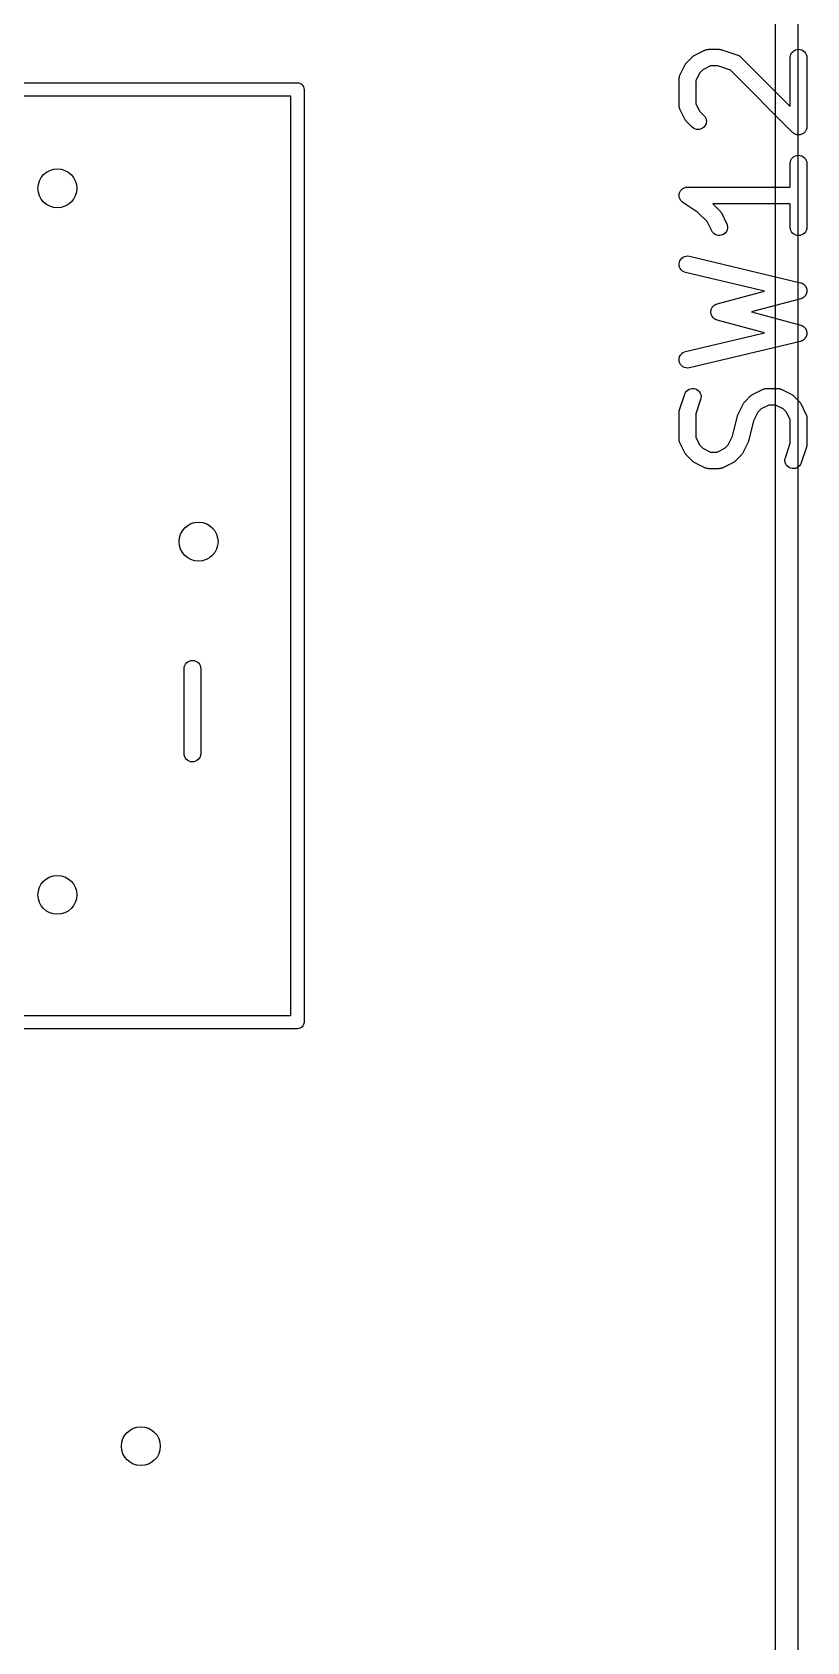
# Model space of a CAD drawing. Extents: x 17 to 176, y -177 to -9.
# Drawn here: x 168.69 to 175.66, y -133.84 to -119.37 of the extents above; entities that cross this region are included whole.
import ezdxf

# ---------------------------------------------------------------- set-up
doc = ezdxf.new("R2010")
doc.units = 0
doc.layers.add('BLACK', color=7, linetype='CONTINUOUS')

msp = doc.modelspace()

# ---------------------------------------------------------------- linework, layer by layer
at = {"layer": 'BLACK', "linetype": 'CONTINUOUS'}
for p, q in [((175.382, -176.017), (175.382, -52.2426)), ((175.582, -52.2359), (175.582, -176.027)), ((174.583, -119.643), (174.631, -119.595)), ((174.631, -119.594), (174.635, -119.592)), ((174.631, -119.595), (174.631, -119.594)), ((174.635, -119.592), (174.638, -119.589)), ((174.638, -119.589), (174.64, -119.587)), ((174.64, -119.587), (174.643, -119.585)), ((174.643, -119.585), (174.647, -119.583)), ((174.647, -119.583), (174.65, -119.581)), ((174.65, -119.581), (174.745, -119.533)), ((174.745, -119.533), (174.746, -119.533)), ((174.746, -119.533), (174.748, -119.532)), ((174.748, -119.532), (174.75, -119.531)), ((174.75, -119.531), (174.755, -119.53)), ((174.755, -119.53), (174.76, -119.528)), ((174.76, -119.528), (174.762, -119.528)), ((174.762, -119.528), (174.764, -119.527)), ((174.764, -119.527), (174.769, -119.526)), ((174.769, -119.526), (174.774, -119.526)), ((174.774, -119.526), (174.777, -119.526)), ((174.777, -119.526), (174.779, -119.525)), ((174.779, -119.525), (174.874, -119.525)), ((174.874, -119.525), (174.875, -119.525)), ((174.875, -119.525), (174.879, -119.526)), ((174.879, -119.526), (174.884, -119.526)), ((174.884, -119.526), (174.887, -119.527)), ((174.887, -119.527), (174.89, -119.527)), ((174.89, -119.527), (174.894, -119.528)), ((174.894, -119.528), (174.898, -119.529)), ((174.898, -119.529), (175.041, -119.577)), ((175.041, -119.577), (175.042, -119.577)), ((175.042, -119.577), (175.044, -119.578)), ((175.044, -119.578), (175.046, -119.579)), ((175.046, -119.579), (175.05, -119.581)), ((175.05, -119.581), (175.055, -119.583)), ((175.055, -119.583), (175.057, -119.585)), ((175.057, -119.585), (175.059, -119.586)), ((175.059, -119.586), (175.063, -119.589)), ((175.063, -119.589), (175.067, -119.592)), ((175.067, -119.592), (175.068, -119.594)), ((175.068, -119.594), (175.07, -119.595)), ((175.07, -119.595), (175.513, -120.038)), ((175.513, -119.599), (175.515, -119.585)), ((175.513, -119.6), (175.513, -119.599)), ((175.513, -120.038), (175.513, -119.6)), ((175.515, -119.585), (175.519, -119.571)), ((175.519, -119.571), (175.526, -119.558)), ((175.526, -119.558), (175.536, -119.547)), ((175.536, -119.547), (175.547, -119.538)), ((175.547, -119.538), (175.56, -119.531)), ((175.56, -119.531), (175.574, -119.527)), ((175.574, -119.527), (175.589, -119.525)), ((175.589, -119.525), (175.603, -119.527)), ((175.603, -119.527), (175.617, -119.531)), ((175.617, -119.531), (175.63, -119.538)), ((175.63, -119.538), (175.642, -119.548)), ((175.642, -119.548), (175.651, -119.559)), ((175.651, -119.559), (175.658, -119.572)), ((175.658, -119.572), (175.662, -119.586)), ((175.662, -119.586), (175.663, -119.6)), ((175.663, -119.6), (175.663, -120.22)), ((174.514, -119.78), (174.515, -119.775)), ((174.514, -119.786), (174.514, -119.78)), ((174.514, -119.788), (174.514, -119.786)), ((174.515, -119.775), (174.516, -119.773)), ((174.516, -119.771), (174.518, -119.766)), ((174.516, -119.773), (174.516, -119.771)), ((174.518, -119.766), (174.519, -119.761)), ((174.519, -119.761), (174.521, -119.759)), ((174.521, -119.757), (174.569, -119.662)), ((174.521, -119.759), (174.521, -119.757)), ((174.569, -119.661), (174.572, -119.658)), ((174.569, -119.662), (174.569, -119.661)), ((174.572, -119.658), (174.574, -119.654)), ((174.574, -119.654), (174.576, -119.652)), ((174.576, -119.652), (174.577, -119.649)), ((174.577, -119.649), (174.58, -119.646)), ((174.58, -119.646), (174.583, -119.643)), ((174.698, -119.74), (174.663, -119.809)), ((174.728, -119.71), (174.698, -119.74)), ((174.797, -119.675), (174.728, -119.71)), ((174.862, -119.675), (174.797, -119.675)), ((174.976, -119.714), (174.862, -119.675)), ((175.535, -120.273), (174.976, -119.714)), ((162.955, -119.826), (171.077, -119.826)), ((171.077, -119.826), (171.08, -119.826)), ((171.08, -119.826), (171.083, -119.826)), ((171.083, -119.826), (171.083, -119.826)), ((171.083, -119.826), (171.092, -119.827)), ((171.092, -119.827), (171.103, -119.83)), ((171.103, -119.83), (171.113, -119.836)), ((171.113, -119.836), (171.123, -119.843)), ((171.123, -119.843), (171.13, -119.853)), ((171.13, -119.853), (171.136, -119.863)), ((171.136, -119.863), (171.139, -119.874)), ((171.139, -119.874), (171.14, -119.886)), ((171.14, -119.886), (171.14, -119.889)), ((171.14, -119.889), (171.14, -128.265)), ((174.513, -119.79), (174.514, -119.788)), ((174.513, -119.791), (174.513, -119.79)), ((174.513, -120.029), (174.513, -119.791)), ((174.663, -119.809), (174.663, -120.011)), ((171.02, -119.946), (163.012, -119.946)), ((171.02, -128.208), (171.02, -119.946)), ((174.514, -120.031), (174.513, -120.029)), ((174.514, -120.033), (174.514, -120.031)), ((174.514, -120.039), (174.514, -120.033)), ((174.515, -120.044), (174.514, -120.039)), ((174.515, -120.046), (174.515, -120.044)), ((174.516, -120.048), (174.515, -120.046)), ((174.518, -120.053), (174.516, -120.048)), ((174.519, -120.058), (174.518, -120.053)), ((174.52, -120.06), (174.519, -120.058)), ((174.521, -120.062), (174.52, -120.06)), ((174.521, -120.063), (174.521, -120.062)), ((174.569, -120.158), (174.521, -120.063)), ((174.663, -120.011), (174.698, -120.08)), ((174.571, -120.161), (174.569, -120.158)), ((174.573, -120.165), (174.571, -120.161)), ((174.575, -120.168), (174.573, -120.165)), ((174.577, -120.17), (174.575, -120.168)), ((174.58, -120.173), (174.577, -120.17)), ((174.582, -120.177), (174.58, -120.173)), ((174.583, -120.177), (174.582, -120.177)), ((174.631, -120.225), (174.583, -120.177)), ((174.698, -120.08), (174.737, -120.119)), ((174.746, -120.214), (174.736, -120.225)), ((174.737, -120.119), (174.737, -120.12)), ((174.737, -120.12), (174.747, -120.131)), ((174.753, -120.201), (174.746, -120.214)), ((174.747, -120.131), (174.753, -120.144)), ((174.753, -120.144), (174.757, -120.158)), ((174.757, -120.187), (174.753, -120.201)), ((174.757, -120.158), (174.759, -120.173)), ((174.759, -120.173), (174.757, -120.187)), ((175.663, -120.22), (175.663, -120.22)), ((175.663, -120.22), (175.663, -120.22)), ((175.663, -120.22), (175.663, -120.22)), ((175.663, -120.22), (175.663, -120.221)), ((175.663, -120.221), (175.663, -120.228)), ((174.642, -120.234), (174.631, -120.225)), ((174.655, -120.241), (174.642, -120.234)), ((174.669, -120.245), (174.655, -120.241)), ((174.683, -120.247), (174.669, -120.245)), ((174.698, -120.246), (174.683, -120.247)), ((174.712, -120.241), (174.698, -120.246)), ((174.725, -120.235), (174.712, -120.241)), ((174.736, -120.225), (174.725, -120.235)), ((175.541, -120.277), (175.535, -120.273)), ((175.546, -120.282), (175.541, -120.277)), ((175.547, -120.282), (175.546, -120.282)), ((175.553, -120.285), (175.547, -120.282)), ((175.547, -120.282), (175.547, -120.282)), ((175.559, -120.289), (175.553, -120.285)), ((175.56, -120.289), (175.559, -120.289)), ((175.559, -120.289), (175.559, -120.289)), ((175.566, -120.291), (175.56, -120.289)), ((175.573, -120.293), (175.566, -120.291)), ((175.574, -120.293), (175.573, -120.293)), ((175.573, -120.293), (175.573, -120.293)), ((175.581, -120.294), (175.574, -120.293)), ((175.588, -120.295), (175.581, -120.294)), ((175.595, -120.294), (175.588, -120.295)), ((175.588, -120.295), (175.588, -120.295)), ((175.588, -120.295), (175.588, -120.295)), ((175.602, -120.293), (175.595, -120.294)), ((175.603, -120.293), (175.602, -120.293)), ((175.61, -120.291), (175.603, -120.293)), ((175.603, -120.293), (175.603, -120.293)), ((175.616, -120.289), (175.61, -120.291)), ((175.617, -120.289), (175.616, -120.289)), ((175.623, -120.286), (175.617, -120.289)), ((175.617, -120.289), (175.617, -120.289)), ((175.629, -120.282), (175.623, -120.286)), ((175.63, -120.282), (175.629, -120.282)), ((175.635, -120.278), (175.63, -120.282)), ((175.63, -120.282), (175.63, -120.282)), ((175.641, -120.273), (175.635, -120.278)), ((175.646, -120.268), (175.641, -120.273)), ((175.641, -120.273), (175.641, -120.273)), ((175.641, -120.273), (175.641, -120.273)), ((175.65, -120.262), (175.646, -120.268)), ((175.654, -120.255), (175.65, -120.262)), ((175.65, -120.262), (175.65, -120.262)), ((175.65, -120.262), (175.65, -120.262)), ((175.657, -120.249), (175.654, -120.255)), ((175.66, -120.242), (175.657, -120.249)), ((175.657, -120.249), (175.657, -120.249)), ((175.657, -120.249), (175.657, -120.249)), ((175.662, -120.235), (175.66, -120.242)), ((175.663, -120.228), (175.662, -120.235)), ((175.662, -120.235), (175.662, -120.235)), ((175.662, -120.235), (175.662, -120.235)), ((175.519, -120.523), (175.526, -120.51)), ((175.526, -120.51), (175.536, -120.499)), ((175.536, -120.499), (175.547, -120.49)), ((175.547, -120.49), (175.56, -120.483)), ((175.56, -120.483), (175.574, -120.479)), ((175.574, -120.479), (175.589, -120.478)), ((175.589, -120.478), (175.603, -120.479)), ((175.603, -120.479), (175.617, -120.484)), ((175.617, -120.484), (175.63, -120.491)), ((175.63, -120.491), (175.642, -120.5)), ((175.642, -120.5), (175.651, -120.511)), ((175.513, -120.552), (175.515, -120.537)), ((175.513, -120.553), (175.513, -120.552)), ((175.513, -120.764), (175.513, -120.553)), ((175.515, -120.537), (175.519, -120.523)), ((175.651, -120.511), (175.658, -120.524)), ((175.658, -120.524), (175.662, -120.538)), ((175.662, -120.538), (175.663, -120.553)), ((175.663, -120.553), (175.663, -121.124)), ((174.523, -120.803), (174.526, -120.797)), ((174.526, -120.797), (174.531, -120.791)), ((174.526, -120.797), (174.526, -120.797)), ((174.526, -120.797), (174.526, -120.797)), ((174.531, -120.791), (174.536, -120.785)), ((174.536, -120.785), (174.541, -120.781)), ((174.536, -120.785), (174.536, -120.785)), ((174.536, -120.785), (174.536, -120.785)), ((174.541, -120.781), (174.547, -120.776)), ((174.547, -120.776), (174.554, -120.773)), ((174.547, -120.776), (174.547, -120.776)), ((174.547, -120.776), (174.547, -120.776)), ((174.554, -120.773), (174.56, -120.769)), ((174.56, -120.769), (174.567, -120.767)), ((174.56, -120.769), (174.56, -120.769)), ((174.56, -120.769), (174.56, -120.769)), ((174.567, -120.767), (174.574, -120.765)), ((174.574, -120.765), (174.581, -120.764)), ((174.574, -120.765), (174.574, -120.765)), ((174.574, -120.765), (174.574, -120.765)), ((174.581, -120.764), (174.588, -120.764)), ((174.588, -120.764), (175.513, -120.764)), ((174.513, -120.838), (174.514, -120.831)), ((174.514, -120.846), (174.513, -120.838)), ((174.513, -120.838), (174.513, -120.838)), ((174.513, -120.838), (174.513, -120.838)), ((174.514, -120.831), (174.515, -120.823)), ((174.515, -120.853), (174.514, -120.846)), ((174.515, -120.823), (174.517, -120.816)), ((174.515, -120.823), (174.515, -120.823)), ((174.515, -120.823), (174.515, -120.823)), ((174.517, -120.859), (174.515, -120.853)), ((174.515, -120.853), (174.515, -120.853)), ((174.515, -120.853), (174.515, -120.853)), ((174.517, -120.816), (174.519, -120.81)), ((174.519, -120.867), (174.517, -120.859)), ((174.519, -120.809), (174.523, -120.803)), ((174.519, -120.81), (174.519, -120.809)), ((174.519, -120.809), (174.519, -120.809)), ((174.522, -120.873), (174.519, -120.867)), ((174.519, -120.867), (174.519, -120.867)), ((174.519, -120.867), (174.519, -120.867)), ((174.526, -120.88), (174.522, -120.873)), ((174.53, -120.885), (174.526, -120.88)), ((174.526, -120.88), (174.526, -120.88)), ((174.526, -120.88), (174.526, -120.88)), ((174.535, -120.891), (174.53, -120.885)), ((174.54, -120.896), (174.535, -120.891)), ((174.535, -120.891), (174.535, -120.891)), ((174.535, -120.891), (174.535, -120.891)), ((174.546, -120.9), (174.54, -120.896)), ((174.547, -120.901), (174.546, -120.9)), ((174.546, -120.9), (174.546, -120.9)), ((174.546, -120.9), (174.546, -120.9)), ((174.546, -120.9), (174.546, -120.9)), ((174.683, -120.992), (174.547, -120.901)), ((175.513, -120.914), (174.817, -120.914)), ((174.817, -120.914), (174.88, -120.976)), ((175.513, -121.124), (175.513, -120.914)), ((174.765, -121.073), (174.683, -120.992)), ((174.807, -121.158), (174.765, -121.073)), ((174.88, -120.976), (174.88, -120.977)), ((174.88, -120.977), (174.883, -120.98)), ((174.883, -120.98), (174.886, -120.983)), ((174.886, -120.983), (174.887, -120.986)), ((174.887, -120.986), (174.889, -120.988)), ((174.889, -120.988), (174.891, -120.992)), ((174.891, -120.992), (174.894, -120.996)), ((174.894, -120.996), (174.941, -121.091)), ((174.815, -121.17), (174.807, -121.158)), ((174.825, -121.181), (174.815, -121.17)), ((174.837, -121.189), (174.825, -121.181)), ((174.85, -121.195), (174.837, -121.189)), ((174.864, -121.199), (174.85, -121.195)), ((174.879, -121.199), (174.864, -121.199)), ((174.893, -121.197), (174.879, -121.199)), ((174.907, -121.192), (174.893, -121.197)), ((174.92, -121.184), (174.907, -121.192)), ((174.93, -121.174), (174.92, -121.184)), ((174.939, -121.162), (174.93, -121.174)), ((174.945, -121.149), (174.939, -121.162)), ((174.941, -121.091), (174.942, -121.092)), ((174.942, -121.092), (174.947, -121.105)), ((174.948, -121.135), (174.945, -121.149)), ((174.947, -121.105), (174.949, -121.12)), ((174.949, -121.12), (174.948, -121.135)), ((175.515, -121.139), (175.513, -121.124)), ((175.519, -121.153), (175.515, -121.139)), ((175.526, -121.166), (175.519, -121.153)), ((175.535, -121.177), (175.526, -121.166)), ((175.546, -121.186), (175.535, -121.177)), ((175.559, -121.193), (175.546, -121.186)), ((175.573, -121.198), (175.559, -121.193)), ((175.588, -121.199), (175.573, -121.198)), ((175.602, -121.198), (175.588, -121.199)), ((175.616, -121.194), (175.602, -121.198)), ((175.629, -121.187), (175.616, -121.194)), ((175.641, -121.178), (175.629, -121.187)), ((175.65, -121.167), (175.641, -121.178)), ((175.657, -121.154), (175.65, -121.167)), ((175.662, -121.14), (175.657, -121.154)), ((175.663, -121.125), (175.662, -121.14)), ((175.663, -121.124), (175.663, -121.125)), ((174.513, -121.454), (174.516, -121.44)), ((174.514, -121.469), (174.513, -121.454)), ((174.518, -121.483), (174.514, -121.469)), ((174.516, -121.44), (174.52, -121.426)), ((174.524, -121.496), (174.518, -121.483)), ((174.52, -121.426), (174.528, -121.413)), ((174.533, -121.508), (174.524, -121.496)), ((174.528, -121.413), (174.538, -121.402)), ((174.544, -121.518), (174.533, -121.508)), ((174.538, -121.402), (174.549, -121.394)), ((174.556, -121.525), (174.544, -121.518)), ((174.549, -121.394), (174.562, -121.387)), ((174.562, -121.387), (174.577, -121.384)), ((174.577, -121.384), (174.591, -121.383)), ((174.591, -121.383), (174.606, -121.385)), ((174.606, -121.385), (175.606, -121.623)), ((174.57, -121.53), (174.556, -121.525)), ((174.571, -121.531), (174.57, -121.53)), ((175.282, -121.7), (174.571, -121.531)), ((175.606, -121.623), (175.607, -121.623)), ((175.607, -121.623), (175.61, -121.624)), ((175.61, -121.624), (175.613, -121.625)), ((175.613, -121.625), (175.617, -121.627)), ((175.617, -121.627), (175.621, -121.628)), ((175.621, -121.628), (175.623, -121.63)), ((175.623, -121.63), (175.627, -121.631)), ((175.627, -121.631), (175.63, -121.633)), ((175.63, -121.633), (175.633, -121.635)), ((175.633, -121.635), (175.636, -121.638)), ((175.636, -121.638), (175.638, -121.64)), ((175.638, -121.64), (175.641, -121.643)), ((175.641, -121.643), (175.644, -121.645)), ((175.644, -121.645), (175.646, -121.648)), ((175.646, -121.648), (175.648, -121.651)), ((175.648, -121.651), (175.65, -121.654)), ((175.65, -121.654), (175.653, -121.657)), ((175.653, -121.657), (175.654, -121.66)), ((175.654, -121.66), (175.656, -121.663)), ((175.656, -121.663), (175.657, -121.667)), ((175.657, -121.667), (175.659, -121.67)), ((174.855, -121.814), (175.282, -121.7)), ((175.608, -121.768), (175.165, -121.886)), ((175.611, -121.767), (175.608, -121.768)), ((175.614, -121.766), (175.611, -121.767)), ((175.618, -121.764), (175.614, -121.766)), ((175.621, -121.763), (175.618, -121.764)), ((175.624, -121.761), (175.621, -121.763)), ((175.627, -121.76), (175.624, -121.761)), ((175.631, -121.757), (175.627, -121.76)), ((175.634, -121.755), (175.631, -121.757)), ((175.636, -121.753), (175.634, -121.755)), ((175.639, -121.751), (175.636, -121.753)), ((175.642, -121.748), (175.639, -121.751)), ((175.645, -121.745), (175.642, -121.748)), ((175.647, -121.743), (175.645, -121.745)), ((175.649, -121.74), (175.647, -121.743)), ((175.651, -121.737), (175.649, -121.74)), ((175.653, -121.734), (175.651, -121.737)), ((175.655, -121.73), (175.653, -121.734)), ((175.656, -121.727), (175.655, -121.73)), ((175.658, -121.724), (175.656, -121.727)), ((175.659, -121.72), (175.658, -121.724)), ((175.659, -121.67), (175.66, -121.674)), ((175.66, -121.717), (175.659, -121.72)), ((175.66, -121.674), (175.661, -121.677)), ((175.661, -121.714), (175.66, -121.717)), ((175.661, -121.677), (175.662, -121.681)), ((175.662, -121.71), (175.661, -121.714)), ((175.662, -121.681), (175.663, -121.684)), ((175.663, -121.706), (175.662, -121.71)), ((175.663, -121.684), (175.663, -121.688)), ((175.663, -121.688), (175.663, -121.691)), ((175.663, -121.691), (175.663, -121.695)), ((175.663, -121.695), (175.663, -121.699)), ((175.663, -121.699), (175.663, -121.703)), ((175.663, -121.703), (175.663, -121.706)), ((174.799, -121.881), (174.8, -121.878)), ((174.799, -121.886), (174.799, -121.881)), ((174.799, -121.891), (174.799, -121.886)), ((174.8, -121.893), (174.799, -121.891)), ((174.8, -121.876), (174.801, -121.871)), ((174.8, -121.878), (174.8, -121.876)), ((174.8, -121.895), (174.8, -121.893)), ((174.801, -121.9), (174.8, -121.895)), ((174.801, -121.871), (174.802, -121.866)), ((174.801, -121.905), (174.801, -121.9)), ((174.802, -121.907), (174.801, -121.905)), ((174.802, -121.866), (174.803, -121.864)), ((174.803, -121.91), (174.802, -121.907)), ((174.803, -121.862), (174.805, -121.857)), ((174.803, -121.864), (174.803, -121.862)), ((174.805, -121.914), (174.803, -121.91)), ((174.805, -121.857), (174.807, -121.853)), ((174.807, -121.919), (174.805, -121.914)), ((174.807, -121.853), (174.808, -121.851)), ((174.808, -121.921), (174.807, -121.919)), ((174.808, -121.851), (174.809, -121.848)), ((174.809, -121.923), (174.808, -121.921)), ((174.809, -121.848), (174.812, -121.844)), ((174.812, -121.927), (174.809, -121.923)), ((174.812, -121.844), (174.815, -121.84)), ((174.814, -121.931), (174.812, -121.927)), ((174.816, -121.933), (174.814, -121.931)), ((174.815, -121.84), (174.816, -121.839)), ((174.816, -121.839), (174.818, -121.837)), ((174.817, -121.935), (174.816, -121.933)), ((174.821, -121.938), (174.817, -121.935)), ((174.818, -121.837), (174.821, -121.833)), ((174.821, -121.833), (174.825, -121.83)), ((174.824, -121.942), (174.821, -121.938)), ((174.826, -121.943), (174.824, -121.942)), ((174.825, -121.83), (174.827, -121.828)), ((174.828, -121.945), (174.826, -121.943)), ((174.827, -121.828), (174.829, -121.827)), ((174.832, -121.948), (174.828, -121.945)), ((174.829, -121.827), (174.833, -121.824)), ((174.836, -121.951), (174.832, -121.948)), ((174.833, -121.824), (174.837, -121.821)), ((174.838, -121.952), (174.836, -121.951)), ((174.837, -121.821), (174.839, -121.82)), ((174.84, -121.953), (174.838, -121.952)), ((174.839, -121.82), (174.841, -121.819)), ((174.845, -121.955), (174.84, -121.953)), ((174.841, -121.819), (174.846, -121.817)), ((174.849, -121.957), (174.845, -121.955)), ((174.846, -121.817), (174.85, -121.815)), ((174.851, -121.957), (174.849, -121.957)), ((174.85, -121.815), (174.852, -121.815)), ((174.854, -121.958), (174.851, -121.957)), ((174.852, -121.815), (174.855, -121.814)), ((175.165, -121.886), (175.608, -122.004)), ((174.571, -122.242), (175.282, -122.073)), ((174.855, -121.959), (174.854, -121.958)), ((175.282, -122.073), (174.855, -121.959)), ((175.608, -122.004), (175.609, -122.004)), ((175.609, -122.004), (175.612, -122.006)), ((175.612, -122.006), (175.615, -122.007)), ((175.615, -122.007), (175.619, -122.008)), ((175.619, -122.008), (175.622, -122.01)), ((175.622, -122.01), (175.625, -122.012)), ((175.625, -122.012), (175.628, -122.013)), ((175.628, -122.013), (175.631, -122.016)), ((175.631, -122.016), (175.635, -122.018)), ((175.635, -122.018), (175.637, -122.02)), ((175.637, -122.02), (175.64, -122.022)), ((175.64, -122.022), (175.642, -122.025)), ((175.642, -122.025), (175.645, -122.028)), ((175.645, -122.028), (175.647, -122.031)), ((175.647, -122.031), (175.65, -122.033)), ((175.65, -122.033), (175.651, -122.037)), ((175.651, -122.037), (175.654, -122.04)), ((175.654, -122.04), (175.655, -122.043)), ((175.655, -122.043), (175.657, -122.046)), ((175.657, -122.046), (175.658, -122.05)), ((175.658, -122.05), (175.66, -122.053)), ((175.661, -122.096), (175.659, -122.1)), ((175.659, -122.1), (175.659, -122.103)), ((175.66, -122.053), (175.66, -122.057)), ((175.66, -122.057), (175.661, -122.06)), ((175.661, -122.06), (175.662, -122.064)), ((175.662, -122.089), (175.661, -122.093)), ((175.661, -122.093), (175.661, -122.096)), ((175.662, -122.064), (175.663, -122.067)), ((175.663, -122.085), (175.662, -122.089)), ((175.663, -122.067), (175.663, -122.071)), ((175.663, -122.071), (175.663, -122.074)), ((175.663, -122.074), (175.663, -122.078)), ((175.663, -122.078), (175.663, -122.082)), ((175.663, -122.082), (175.663, -122.085)), ((174.557, -122.247), (174.571, -122.242)), ((175.606, -122.15), (174.606, -122.388)), ((175.609, -122.149), (175.606, -122.15)), ((175.612, -122.148), (175.609, -122.149)), ((175.616, -122.146), (175.612, -122.148)), ((175.62, -122.145), (175.616, -122.146)), ((175.623, -122.143), (175.62, -122.145)), ((175.626, -122.142), (175.623, -122.143)), ((175.629, -122.139), (175.626, -122.142)), ((175.632, -122.138), (175.629, -122.139)), ((175.635, -122.135), (175.632, -122.138)), ((175.638, -122.133), (175.635, -122.135)), ((175.64, -122.13), (175.638, -122.133)), ((175.643, -122.128), (175.64, -122.13)), ((175.645, -122.125), (175.643, -122.128)), ((175.648, -122.123), (175.645, -122.125)), ((175.65, -122.119), (175.648, -122.123)), ((175.652, -122.116), (175.65, -122.119)), ((175.654, -122.113), (175.652, -122.116)), ((175.655, -122.11), (175.654, -122.113)), ((175.657, -122.107), (175.655, -122.11)), ((175.659, -122.103), (175.657, -122.107)), ((174.513, -122.317), (174.514, -122.303)), ((174.515, -122.332), (174.513, -122.317)), ((174.514, -122.303), (174.518, -122.288)), ((174.52, -122.345), (174.515, -122.332)), ((174.518, -122.288), (174.525, -122.275)), ((174.527, -122.358), (174.52, -122.345)), ((174.525, -122.275), (174.534, -122.264)), ((174.537, -122.369), (174.527, -122.358)), ((174.534, -122.264), (174.545, -122.254)), ((174.548, -122.378), (174.537, -122.369)), ((174.545, -122.254), (174.557, -122.247)), ((174.561, -122.385), (174.548, -122.378)), ((174.576, -122.389), (174.561, -122.385)), ((174.59, -122.39), (174.576, -122.389)), ((174.605, -122.388), (174.59, -122.39)), ((174.606, -122.388), (174.605, -122.388)), ((174.517, -122.767), (174.565, -122.624)), ((174.565, -122.623), (174.571, -122.61)), ((174.565, -122.624), (174.565, -122.623)), ((174.571, -122.61), (174.58, -122.598)), ((174.58, -122.598), (174.591, -122.588)), ((174.591, -122.588), (174.603, -122.581)), ((174.603, -122.581), (174.617, -122.576)), ((174.617, -122.576), (174.631, -122.573)), ((174.631, -122.573), (174.646, -122.574)), ((174.646, -122.574), (174.66, -122.577)), ((174.66, -122.577), (174.674, -122.583)), ((174.707, -122.672), (174.663, -122.803)), ((174.674, -122.583), (174.685, -122.592)), ((174.685, -122.592), (174.695, -122.602)), ((174.695, -122.602), (174.703, -122.615)), ((174.703, -122.615), (174.708, -122.628)), ((174.71, -122.658), (174.707, -122.672)), ((174.708, -122.628), (174.711, -122.643)), ((174.711, -122.643), (174.71, -122.658)), ((175.107, -122.69), (175.154, -122.643)), ((175.154, -122.643), (175.155, -122.642)), ((175.155, -122.642), (175.158, -122.639)), ((175.158, -122.639), (175.161, -122.636)), ((175.161, -122.636), (175.164, -122.635)), ((175.164, -122.635), (175.167, -122.633)), ((175.167, -122.633), (175.17, -122.631)), ((175.17, -122.631), (175.174, -122.629)), ((175.174, -122.629), (175.269, -122.581)), ((175.269, -122.581), (175.27, -122.581)), ((175.27, -122.581), (175.272, -122.58)), ((175.272, -122.58), (175.274, -122.579)), ((175.274, -122.579), (175.279, -122.577)), ((175.279, -122.577), (175.284, -122.576)), ((175.284, -122.576), (175.286, -122.575)), ((175.286, -122.575), (175.288, -122.575)), ((175.288, -122.575), (175.293, -122.574)), ((175.293, -122.574), (175.298, -122.573)), ((175.298, -122.573), (175.3, -122.573)), ((175.3, -122.573), (175.303, -122.573)), ((175.303, -122.573), (175.398, -122.573)), ((175.398, -122.573), (175.399, -122.573)), ((175.399, -122.573), (175.401, -122.573)), ((175.401, -122.573), (175.403, -122.573)), ((175.403, -122.573), (175.408, -122.574)), ((175.408, -122.574), (175.413, -122.575)), ((175.413, -122.575), (175.416, -122.575)), ((175.416, -122.575), (175.418, -122.576)), ((175.418, -122.576), (175.423, -122.578)), ((175.423, -122.578), (175.427, -122.579)), ((175.427, -122.579), (175.429, -122.58)), ((175.429, -122.58), (175.431, -122.581)), ((175.431, -122.581), (175.527, -122.629)), ((175.527, -122.629), (175.528, -122.629)), ((175.528, -122.629), (175.531, -122.631)), ((175.531, -122.631), (175.535, -122.633)), ((175.535, -122.633), (175.537, -122.635)), ((175.537, -122.635), (175.54, -122.637)), ((175.54, -122.637), (175.543, -122.64)), ((175.543, -122.64), (175.546, -122.643)), ((175.546, -122.643), (175.594, -122.69)), ((174.513, -122.79), (174.514, -122.786)), ((174.513, -122.791), (174.513, -122.79)), ((174.513, -123.029), (174.513, -122.791)), ((174.514, -122.782), (174.515, -122.778)), ((174.514, -122.786), (174.514, -122.782)), ((174.515, -122.775), (174.516, -122.771)), ((174.515, -122.778), (174.515, -122.775)), ((174.516, -122.771), (174.517, -122.767)), ((174.663, -122.803), (174.663, -123.011)), ((174.994, -123.003), (175.039, -122.82)), ((175.039, -122.82), (175.04, -122.819)), ((175.04, -122.819), (175.042, -122.812)), ((175.04, -122.819), (175.04, -122.819)), ((175.04, -122.819), (175.04, -122.819)), ((175.042, -122.812), (175.045, -122.806)), ((175.045, -122.805), (175.093, -122.71)), ((175.045, -122.806), (175.045, -122.805)), ((175.045, -122.805), (175.045, -122.805)), ((175.093, -122.709), (175.095, -122.705)), ((175.093, -122.71), (175.093, -122.709)), ((175.095, -122.705), (175.097, -122.702)), ((175.097, -122.702), (175.099, -122.699)), ((175.099, -122.699), (175.101, -122.697)), ((175.101, -122.697), (175.104, -122.694)), ((175.104, -122.694), (175.107, -122.69)), ((175.221, -122.788), (175.183, -122.865)), ((175.252, -122.757), (175.221, -122.788)), ((175.32, -122.723), (175.252, -122.757)), ((175.38, -122.723), (175.32, -122.723)), ((175.449, -122.757), (175.38, -122.723)), ((175.479, -122.788), (175.449, -122.757)), ((175.513, -122.856), (175.479, -122.788)), ((175.594, -122.69), (175.595, -122.691)), ((175.595, -122.691), (175.597, -122.694)), ((175.597, -122.694), (175.6, -122.697)), ((175.6, -122.697), (175.602, -122.7)), ((175.602, -122.7), (175.604, -122.702)), ((175.604, -122.702), (175.606, -122.706)), ((175.606, -122.706), (175.608, -122.71)), ((175.608, -122.71), (175.655, -122.805)), ((175.655, -122.805), (175.656, -122.806)), ((175.656, -122.806), (175.657, -122.808)), ((175.657, -122.808), (175.658, -122.81)), ((175.658, -122.81), (175.659, -122.815)), ((175.659, -122.815), (175.661, -122.82)), ((175.661, -122.82), (175.661, -122.822)), ((175.661, -122.822), (175.662, -122.824)), ((175.662, -122.824), (175.662, -122.829)), ((175.183, -122.865), (175.137, -123.047)), ((175.513, -123.064), (175.513, -122.856)), ((175.662, -122.829), (175.663, -122.834)), ((175.663, -122.834), (175.663, -122.836)), ((175.663, -122.836), (175.663, -122.839)), ((175.663, -122.839), (175.663, -123.077)), ((174.514, -123.031), (174.513, -123.029)), ((174.514, -123.033), (174.514, -123.031)), ((174.514, -123.039), (174.514, -123.033)), ((174.515, -123.044), (174.514, -123.039)), ((174.515, -123.046), (174.515, -123.044)), ((174.516, -123.048), (174.515, -123.046)), ((174.518, -123.053), (174.516, -123.048)), ((174.519, -123.058), (174.518, -123.053)), ((174.52, -123.06), (174.519, -123.058)), ((174.521, -123.062), (174.52, -123.06)), ((174.521, -123.063), (174.521, -123.062)), ((174.569, -123.158), (174.521, -123.063)), ((174.663, -123.011), (174.698, -123.08)), ((174.698, -123.08), (174.728, -123.11)), ((174.728, -123.11), (174.797, -123.145)), ((174.856, -123.145), (174.925, -123.11)), ((174.925, -123.11), (174.955, -123.08)), ((174.955, -123.08), (174.994, -123.003)), ((175.132, -123.063), (175.084, -123.158)), ((175.134, -123.055), (175.132, -123.062)), ((175.132, -123.062), (175.132, -123.062)), ((175.132, -123.062), (175.132, -123.063)), ((175.137, -123.049), (175.134, -123.055)), ((175.137, -123.047), (175.137, -123.048)), ((175.137, -123.048), (175.137, -123.049)), ((175.137, -123.049), (175.137, -123.049)), ((175.47, -123.196), (175.513, -123.064)), ((175.66, -123.1), (175.612, -123.243)), ((175.662, -123.092), (175.66, -123.096)), ((175.66, -123.096), (175.66, -123.1)), ((175.663, -123.086), (175.662, -123.089)), ((175.662, -123.089), (175.662, -123.092)), ((175.663, -123.077), (175.663, -123.078)), ((175.663, -123.078), (175.663, -123.082)), ((175.663, -123.082), (175.663, -123.086)), ((174.571, -123.161), (174.569, -123.158)), ((174.573, -123.165), (174.571, -123.161)), ((174.575, -123.168), (174.573, -123.165)), ((174.577, -123.17), (174.575, -123.168)), ((174.58, -123.173), (174.577, -123.17)), ((174.582, -123.177), (174.58, -123.173)), ((174.583, -123.177), (174.582, -123.177)), ((174.631, -123.225), (174.583, -123.177)), ((174.634, -123.228), (174.631, -123.225)), ((174.637, -123.231), (174.634, -123.228)), ((174.639, -123.232), (174.637, -123.231)), ((174.642, -123.234), (174.639, -123.232)), ((174.646, -123.236), (174.642, -123.234)), ((174.649, -123.239), (174.646, -123.236)), ((174.65, -123.239), (174.649, -123.239)), ((174.745, -123.287), (174.65, -123.239)), ((174.797, -123.145), (174.856, -123.145)), ((175.003, -123.239), (174.908, -123.287)), ((175.006, -123.237), (175.003, -123.239)), ((175.01, -123.235), (175.006, -123.237)), ((175.013, -123.233), (175.01, -123.235)), ((175.015, -123.231), (175.013, -123.233)), ((175.018, -123.228), (175.015, -123.231)), ((175.022, -123.226), (175.018, -123.228)), ((175.07, -123.177), (175.022, -123.225)), ((175.022, -123.225), (175.022, -123.226)), ((175.073, -123.174), (175.07, -123.177)), ((175.076, -123.171), (175.073, -123.174)), ((175.077, -123.168), (175.076, -123.171)), ((175.079, -123.166), (175.077, -123.168)), ((175.081, -123.162), (175.079, -123.166)), ((175.084, -123.159), (175.081, -123.162)), ((175.084, -123.158), (175.084, -123.159)), ((175.466, -123.21), (175.47, -123.196)), ((175.466, -123.225), (175.466, -123.21)), ((175.468, -123.239), (175.466, -123.225)), ((175.474, -123.253), (175.468, -123.239)), ((175.481, -123.265), (175.474, -123.253)), ((175.605, -123.258), (175.597, -123.269)), ((175.612, -123.244), (175.605, -123.258)), ((175.612, -123.243), (175.612, -123.244)), ((174.747, -123.287), (174.745, -123.287)), ((174.749, -123.288), (174.747, -123.287)), ((174.754, -123.29), (174.749, -123.288)), ((174.759, -123.292), (174.754, -123.29)), ((174.761, -123.292), (174.759, -123.292)), ((174.763, -123.293), (174.761, -123.292)), ((174.768, -123.293), (174.763, -123.293)), ((174.773, -123.294), (174.768, -123.293)), ((174.776, -123.294), (174.773, -123.294)), ((174.778, -123.295), (174.776, -123.294)), ((174.779, -123.295), (174.778, -123.295)), ((174.874, -123.295), (174.779, -123.295)), ((174.876, -123.294), (174.874, -123.295)), ((174.878, -123.294), (174.876, -123.294)), ((174.884, -123.294), (174.878, -123.294)), ((174.889, -123.293), (174.884, -123.294)), ((174.891, -123.292), (174.889, -123.293)), ((174.893, -123.292), (174.891, -123.292)), ((174.898, -123.29), (174.893, -123.292)), ((174.903, -123.289), (174.898, -123.29)), ((174.905, -123.288), (174.903, -123.289)), ((174.907, -123.287), (174.905, -123.288)), ((174.908, -123.287), (174.907, -123.287)), ((175.491, -123.276), (175.481, -123.265)), ((175.503, -123.284), (175.491, -123.276)), ((175.517, -123.291), (175.503, -123.284)), ((175.531, -123.294), (175.517, -123.291)), ((175.545, -123.294), (175.531, -123.294)), ((175.56, -123.292), (175.545, -123.294)), ((175.574, -123.287), (175.56, -123.292)), ((175.586, -123.279), (175.574, -123.287)), ((175.597, -123.269), (175.586, -123.279)), ((170.06, -125.092), (170.062, -125.077)), ((170.06, -125.093), (170.06, -125.092)), ((170.06, -125.855), (170.06, -125.093)), ((170.062, -125.077), (170.066, -125.064)), ((170.066, -125.064), (170.074, -125.051)), ((170.074, -125.051), (170.083, -125.039)), ((170.083, -125.039), (170.094, -125.03)), ((170.094, -125.03), (170.107, -125.024)), ((170.107, -125.024), (170.121, -125.019)), ((170.121, -125.019), (170.136, -125.018)), ((170.136, -125.018), (170.151, -125.02)), ((170.151, -125.02), (170.164, -125.024)), ((170.164, -125.024), (170.177, -125.031)), ((170.177, -125.031), (170.189, -125.04)), ((170.189, -125.04), (170.198, -125.052)), ((170.198, -125.052), (170.205, -125.064)), ((170.205, -125.064), (170.209, -125.078)), ((170.209, -125.078), (170.21, -125.093)), ((170.21, -125.093), (170.21, -125.855)), ((170.062, -125.87), (170.06, -125.855)), ((170.21, -125.856), (170.209, -125.871)), ((170.21, -125.855), (170.21, -125.856)), ((170.066, -125.884), (170.062, -125.87)), ((170.073, -125.896), (170.066, -125.884)), ((170.082, -125.908), (170.073, -125.896)), ((170.093, -125.917), (170.082, -125.908)), ((170.106, -125.924), (170.093, -125.917)), ((170.12, -125.928), (170.106, -125.924)), ((170.135, -125.93), (170.12, -125.928)), ((170.149, -125.929), (170.135, -125.93)), ((170.164, -125.924), (170.149, -125.929)), ((170.176, -125.918), (170.164, -125.924)), ((170.188, -125.909), (170.176, -125.918)), ((170.197, -125.897), (170.188, -125.909)), ((170.204, -125.884), (170.197, -125.897)), ((170.209, -125.871), (170.204, -125.884)), ((163.012, -128.208), (171.02, -128.208)), ((171.113, -128.318), (171.103, -128.324)), ((171.123, -128.311), (171.113, -128.318)), ((171.13, -128.301), (171.123, -128.311)), ((171.136, -128.291), (171.13, -128.301)), ((171.139, -128.28), (171.136, -128.291)), ((171.14, -128.271), (171.139, -128.28)), ((171.14, -128.265), (171.14, -128.268)), ((171.14, -128.268), (171.14, -128.271)), ((171.14, -128.271), (171.14, -128.271)), ((171.077, -128.328), (162.955, -128.328)), ((171.08, -128.328), (171.077, -128.328)), ((171.092, -128.327), (171.08, -128.328)), ((171.103, -128.324), (171.092, -128.327))]:
    msp.add_line(p, q, dxfattribs=at)
at = {"layer": 'BLACK'}
for centre in [(168.921, -120.775), (168.921, -120.775), (170.191, -123.95), (170.191, -123.95), (168.921, -127.125), (168.921, -127.125), (169.672, -132.08), (169.672, -132.08)]:
    msp.add_circle(centre, 0.175, dxfattribs=at)

doc.saveas('drawing.dxf')
